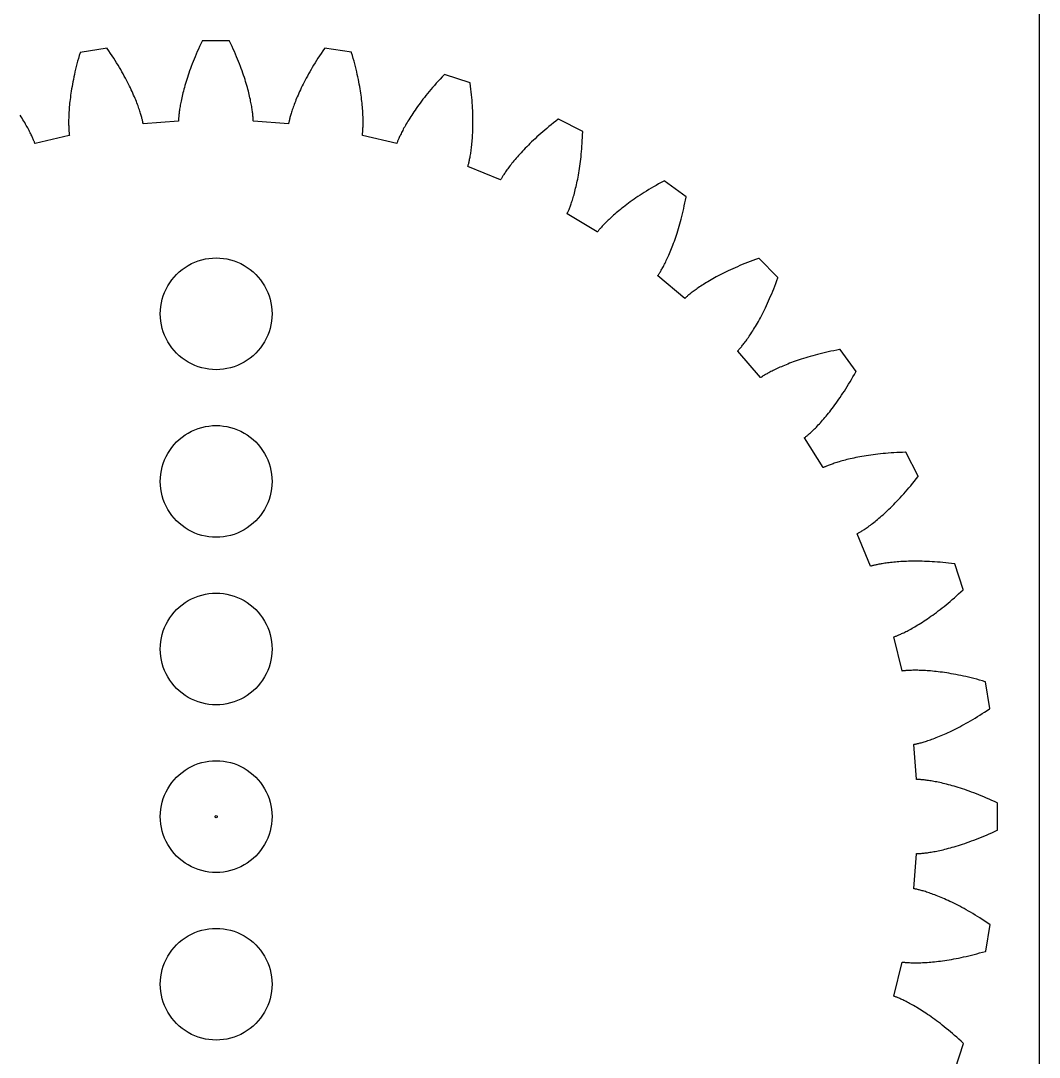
# Model space of a CAD drawing. Extents: x 0 to 209, y 27 to 297.
# Drawn here: x 118 to 209.2, y 118.1 to 210.8 of the extents above; entities that cross this region are included whole.
import ezdxf

# ---------------------------------------------------------------- set-up
doc = ezdxf.new("R2010")
doc.units = 0
for name, color, linetype in [('BoundingBox', 7, 'CONTINUOUS'), ('Centres', 7, 'CONTINUOUS'), ('Circles', 7, 'CONTINUOUS'), ('Gears', 7, 'CONTINUOUS')]:
    doc.layers.add(name, color=color, linetype=linetype)

msp = doc.modelspace()

# ---------------------------------------------------------------- linework, layer by layer
at = {"layer": 'BoundingBox', "color": 7}
msp.add_lwpolyline([(0.350749, 296.646874), (209.200745, 296.646874), (209.200745, 26.79689), (0.350749, 26.79689)], close=True, dxfattribs=at)
at = {"layer": 'Centres', "color": 7}
for points in [[(133.036485, 143.932583), (134.58349, 144.825748), (136.48948, 144.825748), (138.036485, 143.932583)], [(130.536484, 139.602457), (130.536484, 141.388784), (131.489479, 143.039419), (133.036485, 143.932583)], [(138.036485, 143.932583), (139.583491, 143.039419), (140.536485, 141.388784), (140.536485, 139.602457)], [(133.036485, 135.272329), (131.489479, 136.165493), (130.536484, 137.816128), (130.536484, 139.602457)], [(135.43838, 139.602198), (135.43838, 139.636549), (135.456716, 139.668294), (135.486458, 139.68547)], [(135.486458, 139.518923), (135.456708, 139.536095), (135.43838, 139.567845), (135.43838, 139.602198)], [(135.486458, 139.68547), (135.516207, 139.702642), (135.552863, 139.702642), (135.582612, 139.68547)], [(135.582612, 139.518923), (135.552863, 139.501752), (135.516207, 139.501752), (135.486458, 139.518923)], [(135.582612, 139.68547), (135.612362, 139.668299), (135.63069, 139.636549), (135.63069, 139.602198)], [(135.63069, 139.602198), (135.63069, 139.567845), (135.612354, 139.5361), (135.582612, 139.518923)], [(140.536486, 139.602457), (140.536486, 137.816128), (139.583491, 136.165493), (138.036485, 135.272329)]]:
    msp.add_open_spline(points, degree=3, dxfattribs=at)
at = {"layer": 'Circles', "color": 7}
for points in [[(133.036485, 188.932615), (134.58349, 189.825777), (136.48948, 189.825777), (138.036485, 188.932615)], [(130.536484, 184.602486), (130.536484, 186.388816), (131.489479, 188.03945), (133.036485, 188.932615)], [(138.036485, 188.932615), (139.583491, 188.03945), (140.536485, 186.388816), (140.536485, 184.602486)], [(133.036485, 180.272361), (131.489479, 181.165525), (130.536484, 182.81616), (130.536484, 184.602486)], [(140.536485, 184.602486), (140.536485, 182.81616), (139.583491, 181.165525), (138.036485, 180.272361)], [(138.036485, 180.272361), (136.48948, 179.379196), (134.58349, 179.379196), (133.036485, 180.272361)], [(133.036485, 173.932584), (134.58349, 174.825749), (136.48948, 174.825749), (138.036485, 173.932584)], [(130.536484, 169.602456), (130.536484, 171.388785), (131.489479, 173.03942), (133.036485, 173.932584)], [(138.036485, 173.932584), (139.583491, 173.03942), (140.536485, 171.388785), (140.536485, 169.602456)], [(133.036485, 165.27233), (131.489479, 166.165494), (130.536484, 167.816129), (130.536484, 169.602456)], [(140.536485, 169.602456), (140.536485, 167.816129), (139.583491, 166.165494), (138.036485, 165.27233)], [(138.036485, 165.27233), (136.48948, 164.379165), (134.58349, 164.379165), (133.036485, 165.27233)], [(133.036485, 158.932585), (134.58349, 159.825747), (136.48948, 159.825747), (138.036485, 158.932585)], [(130.536484, 154.602457), (130.536484, 156.388786), (131.489479, 158.03942), (133.036485, 158.932585)], [(138.036485, 158.932585), (139.583491, 158.03942), (140.536485, 156.388786), (140.536485, 154.602457)], [(133.036485, 150.272331), (131.489479, 151.165495), (130.536484, 152.81613), (130.536484, 154.602457)], [(140.536485, 154.602457), (140.536485, 152.81613), (139.583491, 151.165495), (138.036485, 150.272331)], [(138.036485, 150.272331), (136.48948, 149.379166), (134.58349, 149.379166), (133.036485, 150.272331)], [(138.036485, 135.272329), (136.48948, 134.379167), (134.58349, 134.379167), (133.036485, 135.272329)], [(133.036485, 128.932584), (134.58349, 129.825749), (136.48948, 129.825749), (138.036485, 128.932584)], [(130.536484, 124.602456), (130.536484, 126.388785), (131.489479, 128.03942), (133.036485, 128.932584)], [(138.036485, 128.932584), (139.583491, 128.03942), (140.536485, 126.388785), (140.536485, 124.602456)], [(133.036485, 120.27233), (131.489479, 121.165494), (130.536484, 122.816129), (130.536484, 124.602456)], [(140.536485, 124.602456), (140.536485, 122.816129), (139.583491, 121.165494), (138.036485, 120.27233)], [(138.036485, 120.27233), (136.48948, 119.379165), (134.58349, 119.379165), (133.036485, 120.27233)]]:
    msp.add_open_spline(points, degree=3, dxfattribs=at)
at = {"layer": 'Gears', "color": 7}
msp.add_lwpolyline([(201.669986, 117.00009), (202.420974, 119.298409), (202.420866, 119.29865), (202.420072, 119.299444), (202.395466, 119.322542), (202.199005, 119.505602), (202.004454, 119.683701), (201.811964, 119.856931), (201.621504, 120.025262), (201.432996, 120.18893), (201.246886, 120.347882), (201.062926, 120.502001), (200.881274, 120.651631), (200.702106, 120.79671), (200.525285, 120.937172), (200.351004, 121.07325), (200.179445, 121.204891), (200.010366, 121.332272), (199.844025, 121.45521), (199.680515, 121.57404), (199.519805, 121.68861), (199.361994, 121.798941), (199.207115, 121.905362), (199.055326, 122.00779), (198.906635, 122.106191), (198.760985, 122.20079), (198.618494, 122.291492), (198.479304, 122.37849), (198.343396, 122.461791), (198.210834, 122.541391), (198.081754, 122.617491), (197.956024, 122.689992), (197.833845, 122.759191), (197.715206, 122.82499), (197.600234, 122.88749), (197.488924, 122.94659), (197.381175, 123.00279), (197.277326, 123.055791), (197.177284, 123.10579), (197.081084, 123.15279), (196.988583, 123.196791), (196.900184, 123.238092), (196.815784, 123.276491), (196.735385, 123.312392), (196.658984, 123.345791), (196.586885, 123.37649), (196.518683, 123.40479), (196.454485, 123.430799), (196.394684, 123.454399), (196.339285, 123.475804), (196.287985, 123.495013), (196.241085, 123.512026), (196.198384, 123.527239), (196.195394, 123.538431), (196.929036, 126.578552), (196.937027, 126.587548), (196.981829, 126.581542), (197.031528, 126.575536), (197.086127, 126.56953), (197.145328, 126.563524), (197.209526, 126.558523), (197.278329, 126.553522), (197.352028, 126.547516), (197.430427, 126.54151), (197.513728, 126.53651), (197.601726, 126.532514), (197.694526, 126.528519), (197.792327, 126.525529), (197.894797, 126.523413), (198.002006, 126.521296), (198.113978, 126.520767), (198.230818, 126.521296), (198.352296, 126.522354), (198.478479, 126.524471), (198.609548, 126.528466), (198.745287, 126.533467), (198.885728, 126.540478), (199.030947, 126.548469), (199.180707, 126.55847), (199.335258, 126.569662), (199.494296, 126.582574), (199.658078, 126.597364), (199.826406, 126.613953), (199.999378, 126.632659), (200.176958, 126.65335), (200.358986, 126.676236), (200.545547, 126.701345), (200.736496, 126.728645), (200.932076, 126.758347), (201.132078, 126.790547), (201.336368, 126.825247), (201.545177, 126.862545), (201.758299, 126.902545), (201.975588, 126.945246), (202.197309, 126.990746), (202.423207, 127.039247), (202.653318, 127.090745), (202.887736, 127.145345), (203.126168, 127.203045), (203.368688, 127.263947), (203.615428, 127.328246), (203.866046, 127.395847), (204.120668, 127.466845), (204.379198, 127.541545), (204.411797, 127.551546), (204.412855, 127.551811), (204.41312, 127.55198), (204.79271, 129.93867), (204.792551, 129.938935), (204.791757, 129.939464), (204.763656, 129.958461), (204.540765, 130.108721), (204.320645, 130.254411), (204.103256, 130.395651), (203.888507, 130.532279), (203.676676, 130.664679), (203.467795, 130.79274), (203.261875, 130.91647), (203.058877, 131.035979), (202.859016, 131.15138), (202.662256, 131.26278), (202.468766, 131.37013), (202.278557, 131.473388), (202.091518, 131.57289), (201.907876, 131.668691), (201.727747, 131.760491), (201.550857, 131.848689), (201.377616, 131.93329), (201.207976, 132.01439), (201.041818, 132.091889), (200.879366, 132.165991), (200.720756, 132.236791), (200.565816, 132.304289), (200.414607, 132.36859), (200.267305, 132.429691), (200.123806, 132.48779), (199.984217, 132.542689), (199.848676, 132.594888), (199.717118, 132.644289), (199.589607, 132.69089), (199.466197, 132.73479), (199.346915, 132.77599), (199.231676, 132.814591), (199.120747, 132.850791), (199.014117, 132.884491), (198.911557, 132.915989), (198.813357, 132.945189), (198.719657, 132.97229), (198.630056, 132.997293), (198.545056, 133.02018), (198.464257, 133.041188), (198.388057, 133.060476), (198.316355, 133.077779), (198.249056, 133.093469), (198.186156, 133.107572), (198.128057, 133.119981), (198.074357, 133.131172), (198.025157, 133.141279), (197.980758, 133.14927), (197.975757, 133.15988), (198.221507, 136.276658), (198.227513, 136.286659), (198.272715, 136.287718), (198.322615, 136.289834), (198.377416, 136.292824), (198.436915, 136.296819), (198.501114, 136.300815), (198.570114, 136.305815), (198.643714, 136.311821), (198.722115, 136.318806), (198.805115, 136.326797), (198.892615, 136.336798), (198.985016, 136.347593), (199.081914, 136.359684), (199.183503, 136.37339), (199.289636, 136.388603), (199.400374, 136.405299), (199.515653, 136.423899), (199.635385, 136.444298), (199.759716, 136.466391), (199.888504, 136.4906), (200.021674, 136.516688), (200.159406, 136.544988), (200.301423, 136.575489), (200.447966, 136.608189), (200.598704, 136.643188), (200.753874, 136.680788), (200.913204, 136.720888), (201.076875, 136.763589), (201.244795, 136.808889), (201.416894, 136.856889), (201.593056, 136.90779), (201.773396, 136.961389), (201.957765, 137.018089), (202.146194, 137.077689), (202.338593, 137.140488), (202.534954, 137.206489), (202.735275, 137.275788), (202.939385, 137.348289), (203.147345, 137.424188), (203.359105, 137.50369), (203.574674, 137.58669), (203.793794, 137.673288), (204.016605, 137.76359), (204.243115, 137.857689), (204.473074, 137.95549), (204.706495, 138.057278), (204.943374, 138.163058), (205.183724, 138.272818), (205.427355, 138.386649), (205.457954, 138.401149), (205.459013, 138.401678), (205.459192, 138.401918), (205.458134, 140.818347), (205.458036, 140.818596), (205.456978, 140.819125), (205.426278, 140.83373), (205.182507, 140.947562), (204.942088, 141.057221), (204.705048, 141.162883), (204.471519, 141.264573), (204.241469, 141.362471), (204.014919, 141.456372), (203.792037, 141.546772), (203.572787, 141.633172), (203.357247, 141.716171), (203.145377, 141.79557), (202.937327, 141.871572), (202.733069, 141.94407), (202.532758, 142.013272), (202.336368, 142.079272), (202.143879, 142.142071), (201.955368, 142.201772), (201.771009, 142.258371), (201.590627, 142.311971), (201.414417, 142.362771), (201.242298, 142.410671), (201.074409, 142.45597), (200.910759, 142.498671), (200.751218, 142.538671), (200.596108, 142.576271), (200.445288, 142.611371), (200.298767, 142.64407), (200.156688, 142.674672), (200.018989, 142.702972), (199.885758, 142.72906), (199.756919, 142.753163), (199.632589, 142.775362), (199.512817, 142.795761), (199.397448, 142.81415), (199.286749, 142.830951), (199.180588, 142.846059), (199.078998, 142.859764), (198.981999, 142.871855), (198.889697, 142.882862), (198.801998, 142.891858), (198.718998, 142.899848), (198.640597, 142.90686), (198.566998, 142.912866), (198.497997, 142.917866), (198.433798, 142.921862), (198.374397, 142.924851), (198.319599, 142.926968), (198.269598, 142.929085), (198.224299, 142.930143), (198.217287, 142.94033), (197.968978, 146.05709), (197.972974, 146.067699), (198.017474, 146.07569), (198.066475, 146.085691), (198.120175, 146.096592), (198.178476, 146.10908), (198.241274, 146.123182), (198.308674, 146.138793), (198.380276, 146.156202), (198.456476, 146.175305), (198.537174, 146.196313), (198.622274, 146.219411), (198.711775, 146.244309), (198.805575, 146.271511), (198.903775, 146.300609), (199.006246, 146.332209), (199.112865, 146.365909), (199.223834, 146.40231), (199.338904, 146.44091), (199.458154, 146.482209), (199.581524, 146.526008), (199.709064, 146.572508), (199.840615, 146.621909), (199.976116, 146.674209), (200.115554, 146.729409), (200.258955, 146.787408), (200.406304, 146.848609), (200.557384, 146.912908), (200.712305, 146.980409), (200.870955, 147.051309), (201.033335, 147.125509), (201.199335, 147.203108), (201.369015, 147.284108), (201.542184, 147.368809), (201.718876, 147.457008), (201.899004, 147.548908), (202.082524, 147.644608), (202.269445, 147.74411), (202.459704, 147.84757), (202.653186, 147.954909), (202.849784, 148.066359), (203.049524, 148.181829), (203.252274, 148.301359), (203.458204, 148.4252), (203.667064, 148.553208), (203.878744, 148.685659), (204.093315, 148.82243), (204.310655, 148.963739), (204.530695, 149.109429), (204.753334, 149.259749), (204.781335, 149.278746), (204.782129, 149.27954), (204.782319, 149.279762), (204.400679, 151.666431), (204.400438, 151.666611), (204.39938, 151.666875), (204.36668, 151.676877), (204.108119, 151.751476), (203.853399, 151.822477), (203.60264, 151.890178), (203.356001, 151.954377), (203.113399, 152.015178), (202.874809, 152.072778), (202.640509, 152.127377), (202.41028, 152.178677), (202.1844, 152.227178), (201.96262, 152.272676), (201.74513, 152.315377), (201.532101, 152.355276), (201.323231, 152.392376), (201.11884, 152.426978), (200.918929, 152.459178), (200.723381, 152.488777), (200.532309, 152.516177), (200.345781, 152.54118), (200.163631, 152.563987), (199.986149, 152.584784), (199.813169, 152.603384), (199.64481, 152.620079), (199.48107, 152.634869), (199.32183, 152.647358), (199.16743, 152.658761), (199.01752, 152.667757), (198.87243, 152.675747), (198.731931, 152.681753), (198.5962, 152.686754), (198.465239, 152.690749), (198.338879, 152.693739), (198.217401, 152.695856), (198.10067, 152.696385), (197.988579, 152.695856), (197.881409, 152.693739), (197.77896, 152.690749), (197.681159, 152.68776), (197.588359, 152.683764), (197.500261, 152.679769), (197.41696, 152.674768), (197.338561, 152.669768), (197.264959, 152.664767), (197.196059, 152.658761), (197.132059, 152.652755), (197.072861, 152.646749), (197.01836, 152.640743), (196.96866, 152.634737), (196.923861, 152.628731), (196.915871, 152.636721), (196.179681, 155.676702), (196.182671, 155.687788), (196.225271, 155.703001), (196.272269, 155.720199), (196.323469, 155.739302), (196.379071, 155.760813), (196.438869, 155.784414), (196.502769, 155.810316), (196.57097, 155.838616), (196.64327, 155.869316), (196.719571, 155.902616), (196.79997, 155.938518), (196.88447, 155.977118), (196.972769, 156.018417), (197.06517, 156.062517), (197.16137, 156.109616), (197.261379, 156.159416), (197.36531, 156.212417), (197.472829, 156.268517), (197.584211, 156.327818), (197.699061, 156.390318), (197.8177, 156.456117), (197.939779, 156.525316), (198.065419, 156.597918), (198.194491, 156.673916), (198.327021, 156.753617), (198.462799, 156.836818), (198.601909, 156.923916), (198.74425, 157.014618), (198.889779, 157.109217), (199.038559, 157.207716), (199.19024, 157.310086), (199.345039, 157.416575), (199.50271, 157.527087), (199.66336, 157.641656), (199.826779, 157.760486), (199.992999, 157.883467), (200.16194, 158.010816), (200.333449, 158.142476), (200.507621, 158.278657), (200.68432, 158.419267), (200.86342, 158.564288), (201.044821, 158.713917), (201.228701, 158.868127), (201.414769, 159.027205), (201.60302, 159.190866), (201.79339, 159.359236), (201.985769, 159.532546), (202.180111, 159.710616), (202.3764, 159.893747), (202.401006, 159.916951), (202.4018, 159.917745), (202.401998, 159.917965), (201.649068, 162.216165), (201.648803, 162.216173), (201.647745, 162.216437), (201.614045, 162.221438), (201.346805, 162.254839), (201.084074, 162.285337), (200.825896, 162.313137), (200.572156, 162.33814), (200.322966, 162.36055), (200.078234, 162.380447), (199.838236, 162.397936), (199.602714, 162.413044), (199.371985, 162.426035), (199.145866, 162.436936), (198.924354, 162.445932), (198.707595, 162.452943), (198.495497, 162.456938), (198.288196, 162.459055), (198.085586, 162.459584), (197.887855, 162.45879), (197.694815, 162.4558), (197.506656, 162.451805), (197.323244, 162.445799), (197.144606, 162.438788), (196.970864, 162.430797), (196.801954, 162.420796), (196.637876, 162.410001), (196.478694, 162.398015), (196.324305, 162.385104), (196.174836, 162.371319), (196.030215, 162.356714), (195.890436, 162.341315), (195.755646, 162.325308), (195.625656, 162.308613), (195.500485, 162.2916), (195.380234, 162.274005), (195.264865, 162.256305), (195.154307, 162.238207), (195.048706, 162.22011), (194.947855, 162.2018), (194.851957, 162.183703), (194.760855, 162.1655), (194.674556, 162.147587), (194.592956, 162.129887), (194.516356, 162.112583), (194.444456, 162.095782), (194.377254, 162.079378), (194.314855, 162.063582), (194.257255, 162.048474), (194.204556, 162.033975), (194.156454, 162.020376), (194.112954, 162.007782), (194.103958, 162.014767), (192.898077, 164.903157), (192.899136, 164.914666), (192.938937, 164.936177), (192.982535, 164.960386), (193.030036, 164.987487), (193.081637, 165.017187), (193.136935, 165.049887), (193.195937, 165.085386), (193.258937, 165.123787), (193.325435, 165.165486), (193.395637, 165.210386), (193.469437, 165.258286), (193.546735, 165.309488), (193.627536, 165.364087), (193.711835, 165.421986), (193.799436, 165.483287), (193.890236, 165.548187), (193.984435, 165.616688), (194.081937, 165.688787), (194.182505, 165.764587), (194.286217, 165.844287), (194.392907, 165.927687), (194.502646, 166.014986), (194.615305, 166.106286), (194.730695, 166.201486), (194.849086, 166.300786), (194.970106, 166.404257), (195.093825, 166.511807), (195.220066, 166.623507), (195.349006, 166.739587), (195.480226, 166.860007), (195.614036, 166.984747), (195.750135, 167.113817), (195.888396, 167.247476), (196.029027, 167.385647), (196.171706, 167.528347), (196.316507, 167.675747), (196.463317, 167.827787), (196.611946, 167.984547), (196.762576, 168.145946), (196.914818, 168.312257), (197.068937, 168.483456), (197.224597, 168.659377), (197.381786, 168.840318), (197.540525, 169.026286), (197.700675, 169.217228), (197.862137, 169.413077), (198.024896, 169.614148), (198.188736, 169.820316), (198.353767, 170.031636), (198.374458, 170.058338), (198.374987, 170.059132), (198.375117, 170.059396), (197.269608, 172.212366), (197.269343, 172.212486), (197.268285, 172.212475), (197.234387, 172.211417), (196.965176, 172.203426), (196.700915, 172.192631), (196.441457, 172.179931), (196.186867, 172.16522), (195.937145, 172.14871), (195.692456, 172.130401), (195.452526, 172.110293), (195.217695, 172.088491), (194.987757, 172.065287), (194.762697, 172.040575), (194.542645, 172.014487), (194.327597, 171.986986), (194.117386, 171.958486), (193.912257, 171.928686), (193.712087, 171.897885), (193.516996, 171.866085), (193.326755, 171.833285), (193.141616, 171.799786), (192.961316, 171.765586), (192.786127, 171.730687), (192.615857, 171.695286), (192.450577, 171.659485), (192.290237, 171.623385), (192.134887, 171.586886), (191.984466, 171.550085), (191.839067, 171.513186), (191.698428, 171.476285), (191.562797, 171.439286), (191.432185, 171.402485), (191.306416, 171.365986), (191.185546, 171.329587), (191.069457, 171.293585), (190.958346, 171.258186), (190.852025, 171.223187), (190.750497, 171.188786), (190.653797, 171.155086), (190.561997, 171.122286), (190.474796, 171.090187), (190.392497, 171.059085), (190.314696, 171.028986), (190.241695, 170.999985), (190.173396, 170.972185), (190.109697, 170.945586), (190.050597, 170.920292), (189.996196, 170.8964), (189.946195, 170.873911), (189.900795, 170.85322), (189.859896, 170.834012), (189.849895, 170.840018), (188.203853, 173.505618), (188.203324, 173.517022), (188.239125, 173.54452), (188.278423, 173.57532), (188.321222, 173.609419), (188.367424, 173.64672), (188.416925, 173.687519), (188.469625, 173.731921), (188.525624, 173.779621), (188.584824, 173.831021), (188.647022, 173.886121), (188.712324, 173.94502), (188.780624, 174.007519), (188.851924, 174.07402), (188.925925, 174.14432), (189.002723, 174.21862), (189.082323, 174.29672), (189.164524, 174.379021), (189.249423, 174.465421), (189.336823, 174.555921), (189.426723, 174.650819), (189.519023, 174.749721), (189.613625, 174.853091), (189.710523, 174.96067), (189.809525, 175.07266), (189.910783, 175.189112), (190.014064, 175.310082), (190.119273, 175.435539), (190.226423, 175.56546), (190.335403, 175.700091), (190.446213, 175.839441), (190.558595, 175.983401), (190.672625, 176.132139), (190.788184, 176.2856), (190.905344, 176.443961), (191.023735, 176.607069), (191.143543, 176.775151), (191.264543, 176.948091), (191.386653, 177.12602), (191.510063, 177.30885), (191.634234, 177.496799), (191.759425, 177.689691), (191.885504, 177.88775), (192.012223, 178.09086), (192.139784, 178.299281), (192.267874, 178.512702), (192.396433, 178.73125), (192.525544, 178.955111), (192.654883, 179.184291), (192.784584, 179.41854), (192.800698, 179.44834), (192.801227, 179.449398), (192.801248, 179.449663), (191.370178, 181.404444), (191.369998, 181.404523), (191.368939, 181.404322), (191.335538, 181.398316), (191.071029, 181.348117), (190.811647, 181.296518), (190.557327, 181.243717), (190.308259, 181.189618), (190.064279, 181.134617), (189.825447, 181.078517), (189.591738, 181.021317), (189.363189, 180.963317), (189.139798, 180.904617), (188.921379, 180.845218), (188.708178, 180.785218), (188.50015, 180.724716), (188.297119, 180.663817), (188.099179, 180.602616), (187.906358, 180.541019), (187.718607, 180.479217), (187.535799, 180.417418), (187.35824, 180.355517), (187.185628, 180.293718), (187.018038, 180.232117), (186.855468, 180.170718), (186.697869, 180.109618), (186.545159, 180.048917), (186.397487, 179.988717), (186.254678, 179.929117), (186.116838, 179.870117), (185.983938, 179.811816), (185.855769, 179.754317), (185.732539, 179.697818), (185.614059, 179.642118), (185.500327, 179.587518), (185.391499, 179.533916), (185.287237, 179.481616), (185.187738, 179.430618), (185.092938, 179.380818), (185.002739, 179.332616), (184.917239, 179.285716), (184.836139, 179.240618), (184.75964, 179.197017), (184.687538, 179.155218), (184.620038, 179.115219), (184.556839, 179.077119), (184.498139, 179.040918), (184.443838, 179.006816), (184.393739, 178.974717), (184.347937, 178.944816), (184.306438, 178.917117), (184.269139, 178.891823), (184.258238, 178.895818), (182.212779, 181.272917), (182.209789, 181.28432), (182.240788, 181.31692), (182.27489, 181.35352), (182.311789, 181.39362), (182.351489, 181.437821), (182.39409, 181.485819), (182.439088, 181.53782), (182.486789, 181.593819), (182.53719, 181.653819), (182.58999, 181.71792), (182.645288, 181.786121), (182.70279, 181.85862), (182.762689, 181.935219), (182.82489, 182.016219), (182.889088, 182.10142), (182.955388, 182.191021), (183.02369, 182.28502), (183.093889, 182.383619), (183.166089, 182.486651), (183.239989, 182.59409), (183.315488, 182.706271), (183.392688, 182.82297), (183.471389, 182.94424), (183.55179, 183.07029), (183.633388, 183.201081), (183.71639, 183.33654), (183.800589, 183.476751), (183.88589, 183.62193), (183.97229, 183.771811), (184.05969, 183.926619), (184.14809, 184.086171), (184.237289, 184.2509), (184.327289, 184.420461), (184.417989, 184.594951), (184.509288, 184.77463), (184.60099, 184.95914), (184.69319, 185.14879), (184.785889, 185.343439), (184.87889, 185.543239), (184.971989, 185.74818), (185.065188, 185.958219), (185.158589, 186.1734), (185.251788, 186.393729), (185.34479, 186.61936), (185.437589, 186.84995), (185.530188, 187.08595), (185.622488, 187.327121), (185.71419, 187.573411), (185.805289, 187.825109), (185.816692, 187.85701), (185.816957, 187.858068), (185.816976, 187.858333), (184.095715, 189.566861), (184.095451, 189.566871), (184.094393, 189.566342), (184.062293, 189.55515), (183.809042, 189.464449), (183.560963, 189.373249), (183.318224, 189.28155), (183.080594, 189.189449), (182.848332, 189.097149), (182.621293, 189.00455), (182.399562, 188.91185), (182.182892, 188.819148), (181.971423, 188.726348), (181.765202, 188.63385), (181.563992, 188.54145), (181.367933, 188.44925), (181.177083, 188.357548), (180.991312, 188.266148), (180.810514, 188.175348), (180.634873, 188.085149), (180.464153, 187.995649), (180.298434, 187.90705), (180.137623, 187.819248), (179.981823, 187.732349), (179.830942, 187.646449), (179.684942, 187.56165), (179.543713, 187.477848), (179.407434, 187.395349), (179.275814, 187.314249), (179.148944, 187.234548), (179.026693, 187.15625), (178.909284, 187.07955), (178.796413, 187.00435), (178.688153, 186.930949), (178.584503, 186.85925), (178.485504, 186.78945), (178.390804, 186.72145), (178.300703, 186.65565), (178.214803, 186.591949), (178.133203, 186.530249), (178.056103, 186.470749), (177.983102, 186.413549), (177.914504, 186.358748), (177.850004, 186.30625), (177.789602, 186.256148), (177.733304, 186.208748), (177.681004, 186.16375), (177.632704, 186.121549), (177.588302, 186.08215), (177.547802, 186.04545), (177.511202, 186.01175), (177.478203, 185.980849), (177.467011, 185.982966), (175.07231, 188.013196), (175.068315, 188.023885), (175.09382, 188.060985), (175.12162, 188.102384), (175.151722, 188.147885), (175.184022, 188.197584), (175.21832, 188.251686), (175.254822, 188.309984), (175.293221, 188.372685), (175.333422, 188.439786), (175.375522, 188.511285), (175.419422, 188.587286), (175.464922, 188.667786), (175.512021, 188.752786), (175.560622, 188.842384), (175.610621, 188.936486), (175.662021, 189.035284), (175.714721, 189.138844), (175.768521, 189.246974), (175.82352, 189.359954), (175.879522, 189.477575), (175.936521, 189.600135), (175.994422, 189.727434), (176.053022, 189.859395), (176.112421, 189.996454), (176.172521, 190.138176), (176.233122, 190.284895), (176.294121, 190.436575), (176.355521, 190.593106), (176.417322, 190.754575), (176.479221, 190.921136), (176.541221, 191.092554), (176.603522, 191.268994), (176.665522, 191.450414), (176.72772, 191.636924), (176.789522, 191.828495), (176.851223, 192.025086), (176.912421, 192.226685), (176.973222, 192.433455), (177.033521, 192.645224), (177.093121, 192.862045), (177.152022, 193.084065), (177.210223, 193.311146), (177.267621, 193.543175), (177.324023, 193.780414), (177.379421, 194.022735), (177.433721, 194.270176), (177.48672, 194.522726), (177.538422, 194.780375), (177.588921, 195.043096), (177.594927, 195.076296), (177.595157, 195.077354), (177.595046, 195.077595), (175.626038, 196.497783), (175.625509, 196.497743), (175.624715, 196.497214), (175.594915, 196.481101), (175.359004, 196.352291), (175.128415, 196.223659), (174.903085, 196.09533), (174.682954, 195.967399), (174.468054, 195.84019), (174.258486, 195.713449), (174.054005, 195.587359), (173.854695, 195.462111), (173.660374, 195.337749), (173.471216, 195.214231), (173.287174, 195.091649), (173.108136, 194.970269), (172.933984, 194.850019), (172.764836, 194.73098), (172.600646, 194.613251), (172.441336, 194.496959), (172.286816, 194.382039), (172.137126, 194.268679), (171.992285, 194.156879), (171.852045, 194.04682), (171.716554, 193.938561), (171.585665, 193.83205), (171.459406, 193.727579), (171.337706, 193.624969), (171.220506, 193.52434), (171.107706, 193.425938), (170.999356, 193.329641), (170.895515, 193.23564), (170.795916, 193.14384), (170.700615, 193.05454), (170.609514, 192.967741), (170.522715, 192.883439), (170.439715, 192.801739), (170.361015, 192.722739), (170.286315, 192.646338), (170.215616, 192.572739), (170.148816, 192.501939), (170.085914, 192.434039), (170.026616, 192.36914), (169.971114, 192.307341), (169.919314, 192.248439), (169.871215, 192.19284), (169.826715, 192.140439), (169.785514, 192.09134), (169.747914, 192.04534), (169.713616, 192.00284), (169.682716, 191.963941), (169.655114, 191.928339), (169.643605, 191.929132), (166.958674, 193.562381), (166.952668, 193.572489), (166.971956, 193.612988), (166.992964, 193.658187), (167.01556, 193.707789), (167.039557, 193.761988), (167.064957, 193.820689), (167.091757, 193.883887), (167.119856, 193.951787), (167.149055, 194.024288), (167.179257, 194.101489), (167.210555, 194.183287), (167.242757, 194.269888), (167.275857, 194.361188), (167.309755, 194.457186), (167.344357, 194.558016), (167.379457, 194.663559), (167.415157, 194.774096), (167.451357, 194.889357), (167.487756, 195.009359), (167.524557, 195.134297), (167.561456, 195.264089), (167.598556, 195.398738), (167.635656, 195.538298), (167.672655, 195.682898), (167.709657, 195.832247), (167.746357, 195.986507), (167.782856, 196.145757), (167.818856, 196.310019), (167.854355, 196.479138), (167.889357, 196.653088), (167.923755, 196.832158), (167.957257, 197.016178), (167.990057, 197.204966), (168.021955, 197.398837), (168.052956, 197.597658), (168.082756, 197.801459), (168.111456, 198.010168), (168.139057, 198.223707), (168.165251, 198.442237), (168.190148, 198.665739), (168.213458, 198.894177), (168.235154, 199.127429), (168.255262, 199.365718), (168.273651, 199.608759), (168.29024, 199.856687), (168.304739, 200.109507), (168.317333, 200.367266), (168.328022, 200.629738), (168.337018, 200.896967), (168.337812, 200.930768), (168.337923, 200.931826), (168.337801, 200.932078), (166.169353, 202.028897), (166.169089, 202.028916), (166.168295, 202.028122), (166.141395, 202.007511), (165.928675, 201.843472), (165.721255, 201.680621), (165.518904, 201.518852), (165.321626, 201.35844), (165.129464, 201.19928), (164.942385, 201.041491), (164.760254, 200.885313), (164.583155, 200.730611), (164.410895, 200.57748), (164.243544, 200.426073), (164.081045, 200.276512), (163.923295, 200.128752), (163.770326, 199.982972), (163.622045, 199.83911), (163.478395, 199.697291), (163.339314, 199.557631), (163.204805, 199.420132), (163.074805, 199.284911), (162.949324, 199.151982), (162.828264, 199.021561), (162.711416, 198.893453), (162.598915, 198.767971), (162.490666, 198.64508), (162.386634, 198.524801), (162.286736, 198.407341), (162.190935, 198.292531), (162.099236, 198.180691), (162.011434, 198.071622), (161.927434, 197.965641), (161.847334, 197.862572), (161.771034, 197.762671), (161.698535, 197.665871), (161.629534, 197.572372), (161.564135, 197.481972), (161.502336, 197.394871), (161.444236, 197.311173), (161.389335, 197.230972), (161.337736, 197.154071), (161.289434, 197.080771), (161.244534, 197.011072), (161.202635, 196.944971), (161.163934, 196.882572), (161.128035, 196.823972), (161.095235, 196.768973), (161.065334, 196.717871), (161.038135, 196.670572), (161.013926, 196.627071), (160.992124, 196.587672), (160.980615, 196.586879), (158.071635, 197.783009), (158.063644, 197.792005), (158.076344, 197.835206), (158.089838, 197.883006), (158.104337, 197.935407), (158.119551, 197.992607), (158.135452, 198.054506), (158.151856, 198.121306), (158.168869, 198.192706), (158.186464, 198.268906), (158.20427, 198.349805), (158.222368, 198.435506), (158.240465, 198.526007), (158.258775, 198.621307), (158.277084, 198.721447), (158.295287, 198.826336), (158.313385, 198.936087), (158.33127, 199.050816), (158.348865, 199.170186), (158.365878, 199.294487), (158.382573, 199.423617), (158.39858, 199.557496), (158.413979, 199.696325), (158.42869, 199.840047), (158.442395, 199.988425), (158.455704, 200.141807), (158.468113, 200.299798), (158.478617, 200.462826), (158.488618, 200.630527), (158.497614, 200.803067), (158.504599, 200.980475), (158.510605, 201.162686), (158.5146, 201.349577), (158.516717, 201.541236), (158.517775, 201.737686), (158.517246, 201.938907), (158.514256, 202.144756), (158.510261, 202.355324), (158.50325, 202.570603), (158.495259, 202.790522), (158.48457, 203.015121), (158.471579, 203.244322), (158.456286, 203.478176), (158.438691, 203.716637), (158.418689, 203.959535), (158.395882, 204.207006), (158.370587, 204.459021), (158.342486, 204.715431), (158.311588, 204.976419), (158.277888, 205.241799), (158.273893, 205.275197), (158.273692, 205.276256), (158.273583, 205.276496), (155.959154, 206.023031), (155.958913, 206.02291), (155.958119, 206.022116), (155.93481, 205.997616), (155.750548, 205.802567), (155.571269, 205.609419), (155.396909, 205.418292), (155.227478, 205.229191), (155.062719, 205.042023), (154.902728, 204.857235), (154.747598, 204.674596), (154.596989, 204.494235), (154.450968, 204.316337), (154.309577, 204.140767), (154.172608, 203.967738), (154.04011, 203.797391), (153.911909, 203.62951), (153.788168, 203.464341), (153.668558, 203.302004), (153.553258, 203.142423), (153.442199, 202.985744), (153.33508, 202.831953), (153.23198, 202.681235), (153.132877, 202.533595), (153.037678, 202.388987), (152.946277, 202.247509), (152.85878, 202.109288), (152.774978, 201.97433), (152.694778, 201.842721), (152.618178, 201.714541), (152.54518, 201.58971), (152.475679, 201.46838), (152.409477, 201.350569), (152.346578, 201.236409), (152.286978, 201.12588), (152.230579, 201.01888), (152.177279, 200.915769), (152.126979, 200.816471), (152.07968, 200.720869), (152.035378, 200.629069), (151.993777, 200.54127), (151.955079, 200.457468), (151.91898, 200.377569), (151.885377, 200.301668), (151.854479, 200.230069), (151.825979, 200.16237), (151.799785, 200.09877), (151.776078, 200.039368), (151.754567, 199.984269), (151.735279, 199.93327), (151.718081, 199.886669), (151.702789, 199.84427), (151.691491, 199.84128), (148.630132, 200.570781), (148.621136, 200.578772), (148.627142, 200.623272), (148.633148, 200.672672), (148.639154, 200.726872), (148.64516, 200.785673), (148.651166, 200.849372), (148.656167, 200.917671), (148.662173, 200.990871), (148.668179, 201.068772), (148.67318, 201.151473), (148.677175, 201.238873), (148.68117, 201.331072), (148.68416, 201.428171), (148.686277, 201.529933), (148.687335, 201.636401), (148.687864, 201.747603), (148.687335, 201.863641), (148.686277, 201.984291), (148.68416, 202.109611), (148.680165, 202.239781), (148.675164, 202.374573), (148.668153, 202.514053), (148.660162, 202.658283), (148.650161, 202.807018), (148.638757, 202.960508), (148.625661, 203.118459), (148.610764, 203.281109), (148.593963, 203.448297), (148.575072, 203.620075), (148.55417, 203.796436), (148.531178, 203.977233), (148.505884, 204.162513), (148.478282, 204.352153), (148.448382, 204.54641), (148.415883, 204.745041), (148.380884, 204.947926), (148.343382, 205.155317), (148.303083, 205.366976), (148.260083, 205.582804), (148.214183, 205.803015), (148.165283, 206.027381), (148.113282, 206.25592), (148.058283, 206.488748), (148.000082, 206.725569), (147.938683, 206.966438), (147.873884, 207.211484), (147.805783, 207.460425), (147.734184, 207.713311), (147.658984, 207.970082), (147.648983, 208.002483), (147.648718, 208.003541), (147.648557, 208.003805), (145.245238, 208.381501), (145.244973, 208.381342), (145.244444, 208.380548), (145.225236, 208.352648), (145.074005, 208.131329), (144.927368, 207.912762), (144.785218, 207.696902), (144.647706, 207.483674), (144.514456, 207.273333), (144.385567, 207.065934), (144.261046, 206.861456), (144.140777, 206.659878), (144.024636, 206.461441), (143.912526, 206.266059), (143.804497, 206.07394), (143.700566, 205.885064), (143.600405, 205.699332), (143.504007, 205.516984), (143.411607, 205.338107), (143.322905, 205.162466), (143.237807, 204.990437), (143.156207, 204.82199), (143.078205, 204.65699), (143.003606, 204.495679), (142.932407, 204.338183), (142.864507, 204.184333), (142.799708, 204.034182), (142.738205, 203.887913), (142.679706, 203.745416), (142.624405, 203.606806), (142.572007, 203.472205), (142.522207, 203.341564), (142.475307, 203.214948), (142.431106, 203.092409), (142.389606, 202.973949), (142.350707, 202.859517), (142.314306, 202.74936), (142.280407, 202.643482), (142.248707, 202.541631), (142.219307, 202.444132), (142.192105, 202.35103), (142.167102, 202.262032), (142.14411, 202.17763), (142.123022, 202.097332), (142.103734, 202.021632), (142.086325, 201.95043), (142.070635, 201.88353), (142.056427, 201.821131), (142.043938, 201.76343), (142.032747, 201.71013), (142.022639, 201.66133), (142.014649, 201.617232), (142.00396, 201.612231), (138.865539, 201.85723), (138.855537, 201.863236), (138.854479, 201.908036), (138.852362, 201.957738), (138.849373, 202.012236), (138.845377, 202.071236), (138.841382, 202.135038), (138.835376, 202.203536), (138.82937, 202.276637), (138.822359, 202.354435), (138.814368, 202.436938), (138.804367, 202.523837), (138.793466, 202.615637), (138.781269, 202.711938), (138.767484, 202.812834), (138.752085, 202.918244), (138.735284, 203.028213), (138.716578, 203.142714), (138.696073, 203.261623), (138.673769, 203.385109), (138.649374, 203.513019), (138.623074, 203.645279), (138.594576, 203.782079), (138.563874, 203.923126), (138.530875, 204.068658), (138.495476, 204.218398), (138.457575, 204.372494), (138.417176, 204.530734), (138.374176, 204.693304), (138.328575, 204.860084), (138.280174, 205.031003), (138.228874, 205.205982), (138.174876, 205.385102), (138.117776, 205.568218), (138.057676, 205.755379), (137.994276, 205.946469), (137.927675, 206.141507), (137.857876, 206.340465), (137.784874, 206.543192), (137.708375, 206.749752), (137.628275, 206.960093), (137.544575, 207.17421), (137.457376, 207.391851), (137.366375, 207.613156), (137.271575, 207.838147), (137.173076, 208.066546), (137.070505, 208.298403), (136.963925, 208.533694), (136.853324, 208.772409), (136.738635, 209.014408), (136.72403, 209.044809), (136.723501, 209.045867), (136.723279, 209.046065), (134.290139, 209.045801), (134.289879, 209.04569), (134.28935, 209.044631), (134.274639, 209.01413), (134.16008, 208.772089), (134.049741, 208.533345), (133.943421, 208.297964), (133.841051, 208.066067), (133.742552, 207.837629), (133.64805, 207.612669), (133.55715, 207.39134), (133.47015, 207.173622), (133.38665, 206.959585), (133.306751, 206.749183), (133.23025, 206.542594), (133.157352, 206.339756), (133.087851, 206.140848), (133.021552, 205.945821), (132.958351, 205.75468), (132.89825, 205.56748), (132.841251, 205.384393), (132.78735, 205.205263), (132.736251, 205.030272), (132.68815, 204.859367), (132.64265, 204.692646), (132.599851, 204.530125), (132.55965, 204.371687), (132.521852, 204.21766), (132.486551, 204.06788), (132.45365, 203.92238), (132.42285, 203.781291), (132.394351, 203.644533), (132.368158, 203.512241), (132.343948, 203.384281), (132.321644, 203.260816), (132.301139, 203.141886), (132.282539, 203.027295), (132.265632, 202.917384), (132.250445, 202.811934), (132.236739, 202.711049), (132.224542, 202.614748), (132.213535, 202.523147), (132.203534, 202.436049), (132.194538, 202.353647), (132.187527, 202.275849), (132.180515, 202.202747), (132.175515, 202.134249), (132.171519, 202.070447), (132.16853, 202.011347), (132.166413, 201.956949), (132.164296, 201.907348), (132.163238, 201.862347), (132.153131, 201.856341), (129.0149, 201.61067), (129.004211, 201.614666), (128.99622, 201.658864), (128.986219, 201.707566), (128.975212, 201.760864), (128.962618, 201.818765), (128.94841, 201.881064), (128.93272, 201.947964), (128.915126, 202.019166), (128.895732, 202.094866), (128.874539, 202.175064), (128.851229, 202.259564), (128.82612, 202.348464), (128.79872, 202.441565), (128.769319, 202.539165), (128.737519, 202.640926), (128.70352, 202.746836), (128.66692, 202.857051), (128.628018, 202.971343), (128.586418, 203.089781), (128.542219, 203.212312), (128.495319, 203.339), (128.44562, 203.469649), (128.39292, 203.60424), (128.337418, 203.742728), (128.278919, 203.885166), (128.217218, 204.031526), (128.152319, 204.181587), (128.084318, 204.335455), (128.01292, 204.493044), (127.93812, 204.654334), (127.86002, 204.819212), (127.77842, 204.987751), (127.693118, 205.15976), (127.604218, 205.33525), (127.511619, 205.514187), (127.415219, 205.696477), (127.314949, 205.882138), (127.210719, 206.071125), (127.102579, 206.263305), (126.99029, 206.458583), (126.873968, 206.657002), (126.753538, 206.858382), (126.6288, 207.062939), (126.49984, 207.270399), (126.3664, 207.480679), (126.228628, 207.693804), (126.086269, 207.909696), (125.9395, 208.128281), (125.788079, 208.349431), (125.76887, 208.377331), (125.768076, 208.378125), (125.767835, 208.378315), (123.364786, 207.999998), (123.364606, 207.999778), (123.364342, 207.99872), (123.354341, 207.966221), (123.279342, 207.709462), (123.208042, 207.456504), (123.140041, 207.207484), (123.075441, 206.962567), (123.01434, 206.721637), (122.956341, 206.484719), (122.90144, 206.252028), (122.849841, 206.02341), (122.801041, 205.799101), (122.75534, 205.578852), (122.71234, 205.362856), (122.672142, 205.151306), (122.634841, 204.943875), (122.60004, 204.740908), (122.567742, 204.542368), (122.53804, 204.348171), (122.510542, 204.158431), (122.485433, 203.973191), (122.462626, 203.792295), (122.44183, 203.616045), (122.42323, 203.444265), (122.406534, 203.277059), (122.391744, 203.114448), (122.379335, 202.956317), (122.368037, 202.802968), (122.359042, 202.654092), (122.351051, 202.51001), (122.345045, 202.370472), (122.340045, 202.235672), (122.336049, 202.105611), (122.33306, 201.980121), (122.330943, 201.859479), (122.330414, 201.743542), (122.330943, 201.632231), (122.33306, 201.525789), (122.336049, 201.424041), (122.339039, 201.326942), (122.343034, 201.23484), (122.34703, 201.14734), (122.35203, 201.064642), (122.357031, 200.986741), (122.362031, 200.913642), (122.368037, 200.845141), (122.374044, 200.781641), (122.38005, 200.72284), (122.386056, 200.668741), (122.392062, 200.619441), (122.398068, 200.57484), (122.390077, 200.566849), (119.329308, 199.836629), (119.318117, 199.839618), (119.302824, 199.881917), (119.285414, 199.928518), (119.266126, 199.979318), (119.244536, 200.034518), (119.220723, 200.093917), (119.194636, 200.157417), (119.166137, 200.225119), (119.135136, 200.296919), (119.101537, 200.372817), (119.065336, 200.452719), (119.026437, 200.536719), (118.984837, 200.624418), (118.940437, 200.716217), (118.893037, 200.811819), (118.842838, 200.911117), (118.789336, 201.014347), (118.732837, 201.121149), (118.673137, 201.231779), (118.610137, 201.345857), (118.543935, 201.463708), (118.474236, 201.584977), (118.401036, 201.709767), (118.324437, 201.837979), (118.244035, 201.969617), (118.160236, 202.104489), (118.072538, 202.242678), (117.981235, 202.384055)], dxfattribs=at)

doc.saveas('drawing.dxf')
